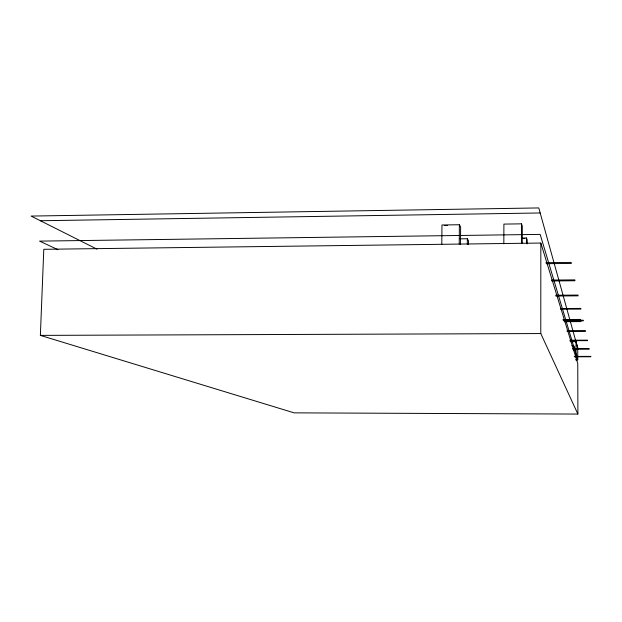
<?xml version="1.0" encoding="UTF-8"?>
<svg xmlns="http://www.w3.org/2000/svg" width="622" height="622" viewBox="0 0 622 622"><rect width="100%" height="100%" fill="white"/><g stroke="black" fill="none" stroke-linecap="round" stroke-linejoin="round"><path stroke-width="0.93" d="M577.885 414.065L540.782 333.555L540.837 243.054L43.797 249.305L40.368 335.382L294.113 412.86L577.885 414.065L577.768 363.59L540.837 243.054M521.477 243.63L521.524 223.842L503.898 224.099L503.828 243.847M522.27 243.505L522.309 226.074L521.524 223.842M526.5 243.762L526.507 237.977L521.85 238.039M527.215 243.824L527.223 239.999L526.507 237.977M467.309 244.5L467.34 238.755L459.977 238.848M468.459 244.563L468.483 240.761L467.34 238.755M459.23 244.143L459.37 224.744L441.962 224.993L441.799 244.36M460.505 244.283L460.63 226.96L459.37 224.744M444.287 225.467L447.358 225.483M522.185 238.42L524.882 238.537M40.399 220.74L540.184 212.973M545.937 262.686L571.159 262.414L571.369 263.425L546.147 263.689M551.512 280.087L574.814 279.877L574.992 280.755L551.683 280.957M555.679 295.24L577.986 295.069L578.149 295.839L555.819 296.002M560.399 308.535L580.777 308.411L580.925 309.08L560.562 309.204M562.964 319.514L580.443 319.42L580.932 321.605L564.434 321.691M563.835 320.307L583.249 320.213L583.374 320.812L563.967 320.905M563.213 320.61L580.691 320.524M567.023 330.803L585.45 330.725L585.559 331.262L567.14 331.332M40.368 335.382L540.782 333.555M569.977 340.211L587.425 340.156L587.526 340.638L570.079 340.693M570.203 341.633L576.011 341.618L577.729 347.807L577.752 359.275L575.817 359.283M571.766 345.7L573.709 345.692L575.591 352.021L575.599 356.53M572.699 348.701L589.205 348.662L589.298 349.097L572.784 349.136M574.308 356.398L590.814 356.375L590.9 356.771L574.378 356.795M575.817 359.998L577.76 359.998L540.168 234.393L39.575 241.118L58.017 249.717M97.009 249.158L31.1 216.075L538.784 207.935L578.133 349.548M577.752 359.275L576.042 353.521L576.011 341.618M573.709 345.692L573.717 350.373"/></g></svg>
